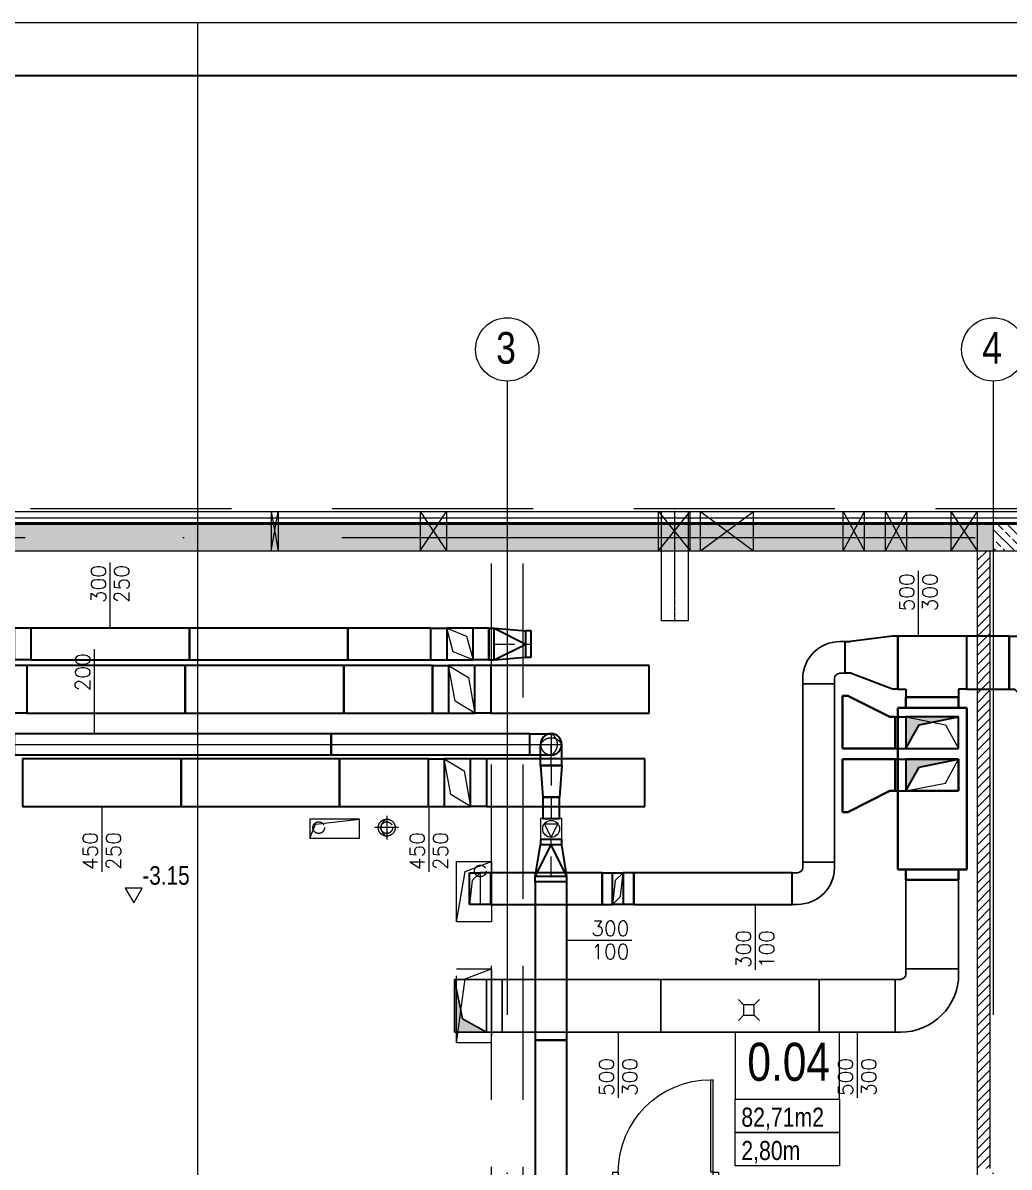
# Model space of a CAD drawing. Header units: millimetres. Extents: x -135140 to 267856, y -70704 to 149933.
# Drawn here: x -42960 to -33626, y -37105 to -26281 of the extents above; entities that cross this region are included whole.
import ezdxf
from ezdxf.enums import TextEntityAlignment as Align

# ---------------------------------------------------------------- set-up
doc = ezdxf.new("R2010")
doc.units = ezdxf.units.MM
doc.header["$LTSCALE"] = 99.9
for name, pattern in [('0707_PB_080619_gn_xref$0$ACAD_ISO10W100', [18, 12, -3, 0, -3]), ('ACAD_ISO03W100', [30, 12, -18]), ('ACAD_ISO10W100', [18, 12, -3, 0, -3]), ('CENTER', [2, 1.25, -0.25, 0.25, -0.25]), ('DASHDOT', [25.4, 12.7, -6.35, 0, -6.35]), ('HIDDEN', [9.525, 6.35, -3.175])]:
    doc.linetypes.add(name, pattern=pattern)
for name, color, linetype in [('+48_HACZE', 253, 'Continuous'), ('+48_IZOLACJE', 250, 'Continuous'), ('+48_KANALIZACJA SANIT.', 251, 'Continuous'), ('+48_KOTY', 250, 'Continuous'), ('+48_OPISY_POM', 250, 'Continuous'), ('+48_OSIE', 8, 'Continuous'), ('+48_PODCIĄG', 250, 'ACAD_ISO03W100'), ('+48_PRZEBICIA', 143, 'Continuous'), ('+48_SCIANY', 250, 'Continuous'), ('+48_SPUSTY', 150, 'Continuous'), ('+48_STOLARKA_DRZWI', 250, 'Continuous'), ('+48_WEŁNA', 252, 'Continuous'), ('+48_WIDOK', 250, 'Continuous'), ('CP_HIDDE', 203, 'HIDDEN'), ('CP_LINENORM', 253, 'Continuous'), ('SCHODY_', 250, 'Continuous'), ('WEN_NAW_OSIE', 2, 'CENTER'), ('WEN_NAW_ZLICZAC', 170, 'Continuous')]:
    doc.layers.add(name, color=color, linetype=linetype)
for name, color, linetype, lineweight in [('2DH_SYM', 64, 'Continuous', 18), ('2DL_OBJ', 64, 'Continuous', 18), ('2DL_PRE_N1', 10, 'Continuous', 35), ('2DL_PRE_ps', 80, 'Continuous', 35), ('2DL_PRE_pu', 30, 'Continuous', 35), ('2DL_PRE_W11', 160, 'Continuous', 30), ('2DL_PRO_N1', 10, 'Continuous', 30), ('2DL_PRO_pu', 30, 'Continuous', 35), ('CP_AXISAC', 7, 'DASHDOT', 0), ('CP_FRAME', 223, 'Continuous', 35)]:
    doc.layers.add(name, color=color, linetype=linetype, lineweight=lineweight)
doc.styles.add('CP_ATTR', font='ROMANS.SHX')
doc.styles.add('WRP_ARIAL', font='ARIAL.TTF', dxfattribs={"width": 0.8})
doc.linetypes.add('ZIGZAG', pattern='A,0.00254,-5.08,[131,ltypeshp.shx,S=5.08,R=0,X=-5.08,Y=0],-10.16,[131,ltypeshp.shx,S=5.08,R=180,X=5.08,Y=0],-5.08', length=20.32254)

# ---------------------------------------------------------------- blocks, each defined once
blk = doc.blocks.new('OZN_OSI')
at = {"layer": '+48_OSIE', "linetype": 'Continuous', "ltscale": 5}
blk.add_circle((0, -30), 30, dxfattribs=at)
at = {"layer": '+48_OSIE', "linetype": 'Continuous', "ltscale": 5, "style": 'WRP_ARIAL', "width": 0.8}
blk.add_attdef('NR', (-23.3, -43.5), '', height=30, dxfattribs=at)
blk = doc.blocks.new('drzwi')
at = {"layer": '+48_STOLARKA_DRZWI'}
for p, q in [((-2, 0), (-2, -70)), ((0, 0), (-2, 0)), ((0, 0), (0, -70)), ((-2, -70), (0, -70))]:
    blk.add_line(p, q, dxfattribs=at)
blk.add_arc((-2, 0), 70, 180, 270, dxfattribs=at)
blk = doc.blocks.new('DRZWI_90')
at = {"layer": '+48_STOLARKA_DRZWI'}
for points in [[(36405.5, 16749.3), (36405.5, 16744.3), (36410.5, 16744.3), (36410.5, 16749.3)], [(36405.5, 16654.3), (36405.5, 16649.3), (36410.5, 16649.3), (36410.5, 16654.3)]]:
    blk.add_lwpolyline(points, close=True, dxfattribs=at)
at = {"layer": '+48_STOLARKA_DRZWI', "xscale": 1.25, "yscale": 1.25, "zscale": 1.25, "rotation": 270}
blk.add_blockref('drzwi', (36405.5, 16654.3), dxfattribs=at)
blk = doc.blocks.new('OPISY_POM_METKA')
at = {"layer": '+48_OPISY_POM', "ltscale": 5}
for points in [[(0, -70), (109.7, -70), (109.7, 0), (0, 0)], [(109.7, -105), (0, -105), (0, -70), (109.7, -70)]]:
    blk.add_lwpolyline(points, close=True, dxfattribs=at)
at = {"layer": '+48_OPISY_POM'}
blk.add_lwpolyline([(109.7, -140), (0, -140), (0, -105), (109.7, -105)], close=True, dxfattribs=at)
at = {"layer": '+48_OPISY_POM', "ltscale": 5, "style": 'WRP_ARIAL', "width": 0.8}
for tag, p, height in [('NRPOM', (25.8, -50.8), 40), ('POW', (6.4, -99), 20)]:
    blk.add_attdef(tag, p, '', height=height, dxfattribs=at)
at = {"layer": '+48_OPISY_POM', "style": 'WRP_ARIAL', "width": 0.8}
blk.add_attdef('H', (6.4, -134), '', height=20, dxfattribs=at)
blk = doc.blocks.new('kratka 10x10')
for p, q in [((-5, 5.1), (-10, 10.1)), ((5, 5.1), (10, 10.1)), ((-5, -4.9), (-10, -9.9)), ((5, -4.9), (10, -9.9))]:
    blk.add_line(p, q)
blk.add_lwpolyline([(5, 5.1), (-5, 5.1), (-5, -4.9), (5, -4.9)], close=True)
blk = doc.blocks.new('ReZplus')
blk.add_hatch(color=256).paths.add_polyline_path([(0.5, 0.5), (-0.5, 0.5), (0.25, 0.25), (0.5, -0.5)])
for p, q in [((0.5, 0.5), (-0.5, 0.5)), ((-0.5, 0.5), (-0.5, -0.5)), ((-0.5, 0.5), (0.25, 0.25)), ((0.5, -0.5), (0.5, 0.5)), ((0.25, 0.25), (0.5, -0.5)), ((-0.5, -0.5), (0.5, -0.5))]:
    blk.add_line(p, q)
blk = doc.blocks.new('2CP_AC_PIPZ_RE_yu')
at = {"ltscale": 0.15}
blk.add_blockref('ReZplus', (0, 0), dxfattribs=at)
at = {"linetype": 'ByBlock', "ltscale": 0.15, "style": 'CP_ATTR', "flags": 9}
for tag in ['NAME', 'PRODUCER', 'PRODUCT-TYPE', 'ARTICLE', 'FLOW', 'OTHER']:
    blk.add_attdef(tag, (0, 0), '', height=0.0001, dxfattribs=at)
blk = doc.blocks.new('2CP_AC_ELBW_RE_W30_W30_R5_A90_E5_F5_S0_T0')
at = {"ltscale": 0.15}
for p, q in [((40, 25), (10, 25)), ((10, 25), (10, 20)), ((40, 20), (40, 25)), ((0, -15), (0, 15)), ((0, 15), (5, 15)), ((0, -15), (5, -15))]:
    blk.add_line(p, q, dxfattribs=at)
for radius in [35, 5]:
    blk.add_arc((5, 20), radius, 270, 0, dxfattribs=at)
at = {"linetype": 'ByBlock', "ltscale": 0.15, "style": 'CP_ATTR', "flags": 9}
for tag in ['NAME', 'PRODUCER', 'PRODUCT-TYPE', 'ARTICLE', 'FLOW', 'OTHER']:
    blk.add_attdef(tag, (0, 0), '', height=0.0001, dxfattribs=at)
blk = doc.blocks.new('ReZminus')
for p, q in [((0.5, 0.5), (-0.5, 0.5)), ((0.5, -0.5), (0.5, 0.5)), ((-0.5, -0.5), (0.5, -0.5))]:
    blk.add_line(p, q)
at = {"layer": 'CP_HIDDE'}
for p, q in [((-0.5, 0.5), (-0.5, -0.5)), ((-0.5, 0.5), (0.25, 0.25)), ((0.25, 0.25), (0.5, -0.5))]:
    blk.add_line(p, q, dxfattribs=at)
blk = doc.blocks.new('2CP_AC_ELBZ_RE_W30_H10_R5_A-90_E5_F5_S0_T0_ys')
at = {"ltscale": 0.15}
for p, q in [((0, -15), (0, 15)), ((0, 15), (10, 15)), ((0, -15), (10, -15))]:
    blk.add_line(p, q, dxfattribs=at)
at = {"ltscale": 0.15, "xscale": 10, "yscale": 30}
blk.add_blockref('ReZminus', (15, 0), dxfattribs=at)
at = {"linetype": 'ByBlock', "ltscale": 0.15, "style": 'CP_ATTR', "flags": 9}
for tag in ['NAME', 'PRODUCER', 'PRODUCT-TYPE', 'ARTICLE', 'FLOW', 'OTHER']:
    blk.add_attdef(tag, (0, 0), '', height=0.0001, dxfattribs=at)
blk = doc.blocks.new('A$C3F304F4D')
at = {"ltscale": 0.15}
for p, q in [((-20.3, -13.6), (-20.3, 16.4)), ((-20.3, 16.4), (-10.3, 16.4)), ((-20.3, -13.6), (-10.3, -13.6))]:
    blk.add_line(p, q, dxfattribs=at)
at = {"color": 6, "lineweight": 40, "ltscale": 0.15, "xscale": 50, "yscale": 30, "zscale": 50}
blk.add_blockref('ReZminus', (14.7, 1.4), dxfattribs=at)
at = {"color": 6, "linetype": 'ByBlock', "lineweight": 40, "ltscale": 0.15, "style": 'CP_ATTR', "width": 1, "flags": 9}
for tag in ['OTHER', 'FLOW', 'ARTICLE', 'PRODUCT-TYPE', 'PRODUCER', 'NAME']:
    blk.add_attdef(tag, (-20.3, 1.4), '', height=0.0001, dxfattribs=at)
blk = doc.blocks.new('2CP_AC_TRNS_RE_W30_W50_L50_H30_O10_Z0_E5_F5')
at = {"lineweight": 40, "ltscale": 0.15}
for p, q in [((5, 15), (45, 35)), ((50, 35), (45, 35)), ((50, -15), (50, 35)), ((0, -15), (0, 15)), ((0, 15), (5, 15)), ((0, -15), (5, -15)), ((5, -15), (45, -15)), ((45, -15), (50, -15))]:
    blk.add_line(p, q, dxfattribs=at)
at = {"linetype": 'ByBlock', "lineweight": 40, "ltscale": 0.15, "style": 'CP_ATTR', "flags": 9}
for tag in ['NAME', 'PRODUCER', 'PRODUCT-TYPE', 'ARTICLE', 'FLOW', 'OTHER']:
    blk.add_attdef(tag, (0, 0), '', height=0.0001, dxfattribs=at)
blk = doc.blocks.new('2CP_AC_ELBZ_RE_W50_H30_R10_A90_E5_F5_S0_T0_ys')
at = {"ltscale": 0.15}
for p, q in [((0, -25), (0, 25)), ((0, 25), (15, 25)), ((0, -25), (15, -25))]:
    blk.add_line(p, q, dxfattribs=at)
at = {"ltscale": 0.15, "xscale": 30, "yscale": 50}
blk.add_blockref('ReZplus', (30, 0), dxfattribs=at)
at = {"linetype": 'ByBlock', "ltscale": 0.15, "style": 'CP_ATTR', "flags": 9}
for tag in ['NAME', 'PRODUCER', 'PRODUCT-TYPE', 'ARTICLE', 'FLOW', 'OTHER']:
    blk.add_attdef(tag, (0, 0), '', height=0.0001, dxfattribs=at)
blk = doc.blocks.new('2DLU_024')
for p, q in [((0, 0.5), (0, -0.5)), ((1, 0.5), (0, 0.5)), ((0.9, 0), (0.26, 0.32)), ((0.26, -0.32), (0.26, 0.32)), ((1, -0.5), (1, 0.5)), ((0, -0.5), (1, -0.5)), ((0.9, 0), (0.26, -0.32))]:
    blk.add_line(p, q)
blk.add_circle((0.5, 0), 0.4)
at = {"linetype": 'ByBlock', "style": 'CP_ATTR', "flags": 9}
for tag, p in [('NAME', (-0.092, -0.018)), ('NUMBER', (-0.092, -0.018)), ('GROUP', (-0.092, -0.018)), ('ARTICLE', (-0.092, -0.019)), ('CHARACTER', (-0.092, -0.019)), ('TEMPERATURE', (-0.092, -0.018)), ('FLOW', (-0.092, -0.018)), ('PRODUCT-TYPE', (-0.092, -0.019)), ('ORDER-NO', (-0.092, -0.019)), ('PRODUCER', (-0.092, -0.019)), ('PN', (-0.091, -0.018)), ('OTHER', (-0.091, -0.018)), ('DN', (-0.091, -0.019)), ('POWER', (-0.091, -0.019)), ('VOLTAGE', (-0.091, -0.019))]:
    blk.add_attdef(tag, text='', height=0.00005, dxfattribs=at).set_placement(p, align=Align.MIDDLE_LEFT)
blk = doc.blocks.new('A3_POZIOM')
at = {"linetype": 'Continuous'}
blk.add_lwpolyline([(-395, 0), (0, 0), (0, 287), (-395, 287)], close=True, dxfattribs=at)
at = {"layer": 'CP_LINENORM', "linetype": 'Continuous'}
blk.add_lwpolyline([(-415, -5), (5, -5), (5, 292), (-415, 292)], close=True, dxfattribs=at)
blk = doc.blocks.new('SR-250ONAW_1033-0238494618_14')
at = {"ltscale": 0.15}
blk.add_lwpolyline([(0, -125), (0, 125), (1033, 125), (1033, -125)], close=True, dxfattribs=at)
for p in [(0, 0), (1033, 0)]:
    blk.add_point(p, dxfattribs=at)
at = {"layer": 'WEN_NAW_OSIE', "ltscale": 0.15}
blk.add_line((0, 0), (1033, 0), dxfattribs=at)
blk = doc.blocks.new('2CP_AC_TEE3_RE_W500_W500_L650_L75_Z0_H300_A90')
at = {"ltscale": 0.15}
for p, q in [((75, 250), (75, 325)), ((75, 325), (575, 325)), ((575, 250), (575, 325)), ((0, -250), (0, 250)), ((0, 250), (75, 250)), ((650, 250), (575, 250)), ((650, -250), (650, 250)), ((0, -250), (650, -250))]:
    blk.add_line(p, q, dxfattribs=at)
at = {"linetype": 'ByBlock', "ltscale": 0.15, "style": 'CP_ATTR', "flags": 9}
for tag in ['NAME', 'PRODUCER', 'PRODUCT-TYPE', 'ARTICLE', 'FLOW', 'OTHER']:
    blk.add_attdef(tag, (0, 0), '', height=0.0001, dxfattribs=at)
blk = doc.blocks.new('2CP_AC_TRNS_RE_W500_W300_L500_H100_O50_Z0_E50_F50')
at = {"ltscale": 0.15}
for p, q in [((0, -250), (0, 250)), ((0, 250), (50, 250)), ((50, 250), (450, 200)), ((500, 200), (450, 200)), ((500, -100), (500, 200)), ((50, -250), (450, -100)), ((450, -100), (500, -100)), ((0, -250), (50, -250))]:
    blk.add_line(p, q, dxfattribs=at)
at = {"linetype": 'ByBlock', "ltscale": 0.15, "style": 'CP_ATTR', "flags": 9}
for tag in ['NAME', 'PRODUCER', 'PRODUCT-TYPE', 'ARTICLE', 'FLOW', 'OTHER']:
    blk.add_attdef(tag, (0, 0), '', height=0.0001, dxfattribs=at)
blk = doc.blocks.new('2CP_AC_LEVL_RE_W500_W450_L700_O415x58_E50_F50_A47')
at = {"ltscale": 0.15}
for p, q in [((429, 641), (50, 250)), ((650, 641), (429, 641)), ((650, 641), (700, 641)), ((700, 641), (700, 191)), ((0, -250), (0, 250)), ((0, 250), (50, 250)), ((271, -250), (650, 191)), ((700, 191), (650, 191)), ((0, -250), (50, -250)), ((50, -250), (271, -250))]:
    blk.add_line(p, q, dxfattribs=at)
at = {"linetype": 'ByBlock', "ltscale": 0.15, "style": 'CP_ATTR', "flags": 9}
for tag in ['NAME', 'PRODUCER', 'PRODUCT-TYPE', 'ARTICLE', 'FLOW', 'OTHER']:
    blk.add_attdef(tag, (0, 0), '', height=0.0001, dxfattribs=at)
blk = doc.blocks.new('2CP_AC_PIPE_RE')
at = {"ltscale": 0.15}
for p, q in [((1, 0.5), (0, 0.5)), ((0, 0.5), (0, -0.5)), ((1, -0.5), (1, 0.5)), ((0, -0.5), (1, -0.5))]:
    blk.add_line(p, q, dxfattribs=at)
at = {"linetype": 'ByBlock', "ltscale": 0.15, "style": 'CP_ATTR', "flags": 9}
for tag in ['NAME', 'PRODUCER', 'PRODUCT-TYPE', 'ARTICLE', 'FLOW', 'OTHER']:
    blk.add_attdef(tag, (0, 0), '', height=0.0001, dxfattribs=at)
blk = doc.blocks.new('CPHS_DS06')
blk.add_line((0, 0), (1.55, 0))
at = {"style": 'CP_ATTR', "flags": 12}
for tag, p in [('EVAL_W_MM', (1.042, 0.275)), ('EVAL_H_MM', (1.042, -0.275))]:
    blk.add_attdef(tag, text='', height=0.35, dxfattribs=at).set_placement(p, align=Align.MIDDLE)
at = {"linetype": 'ByBlock', "style": 'CP_ATTR', "flags": 9}
blk.add_attdef('VAL', text='', height=0.00005, dxfattribs=at).set_placement((0.408, 0.182), align=Align.MIDDLE_LEFT)
blk = doc.blocks.new('CPHS_DS07')
blk.add_line((0, 0), (-1.55, 0))
at = {"style": 'CP_ATTR', "flags": 12}
for tag, p in [('EVAL_W_MM', (-1.058, 0.275)), ('EVAL_H_MM', (-1.058, -0.275))]:
    blk.add_attdef(tag, text='', height=0.35, dxfattribs=at).set_placement(p, align=Align.MIDDLE)
at = {"linetype": 'ByBlock', "style": 'CP_ATTR', "flags": 9}
blk.add_attdef('VAL', text='', height=0.00005, dxfattribs=at).set_placement((-1.142, 0.182), align=Align.MIDDLE_LEFT)
blk = doc.blocks.new('2CP_AC_ELBZ_RE_W450_H250_R100_A-90_E50_F50_S0_T0_ys')
at = {"ltscale": 0.15}
for p, q in [((0, -225), (0, 225)), ((0, 225), (150, 225)), ((0, -225), (150, -225))]:
    blk.add_line(p, q, dxfattribs=at)
at = {"ltscale": 0.15, "xscale": 250, "yscale": 450}
blk.add_blockref('ReZminus', (275, 0), dxfattribs=at)
at = {"linetype": 'ByBlock', "ltscale": 0.15, "style": 'CP_ATTR', "flags": 9}
for tag in ['NAME', 'PRODUCER', 'PRODUCT-TYPE', 'ARTICLE', 'FLOW', 'OTHER']:
    blk.add_attdef(tag, (0, 0), '', height=0.0001, dxfattribs=at)
blk = doc.blocks.new('2CP_AC_PIPE_RO')
at = {"ltscale": 0.15}
for p, q in [((1, 0.5), (0, 0.5)), ((0, 0.5), (0, -0.5)), ((1, -0.5), (1, 0.5)), ((0, -0.5), (1, -0.5))]:
    blk.add_line(p, q, dxfattribs=at)
at = {"layer": 'CP_AXISAC', "ltscale": 0.15}
blk.add_line((0, 0), (1, 0), dxfattribs=at)
at = {"linetype": 'ByBlock', "ltscale": 0.15, "style": 'CP_ATTR', "flags": 9}
for tag in ['NAME', 'PRODUCER', 'PRODUCT-TYPE', 'ARTICLE', 'FLOW', 'OTHER']:
    blk.add_attdef(tag, (0, 0), '', height=0.0001, dxfattribs=at)
blk = doc.blocks.new('RoZminus')
blk.add_arc((0, 0), 0.5, 270, 90)
at = {"layer": 'CP_HIDDE'}
for centre, radius, start, end in [((0, 0), 0.5, 90, 270), ((-0.267, 0), 0.567, 298.0725, 61.9275)]:
    blk.add_arc(centre, radius, start, end, dxfattribs=at)
blk = doc.blocks.new('2CP_AC_ELBZ_RO_D200_D200_R200_A-90_E0_F0_ys')
at = {"ltscale": 0.15}
for p, q in [((0, -100), (0, 100)), ((0, 100), (0, 100)), ((0, 100), (200, 100)), ((0, -100), (0, -100)), ((0, -100), (200, -100))]:
    blk.add_line(p, q, dxfattribs=at)
at = {"layer": 'CP_AXISAC', "ltscale": 0.15}
for p, q in [((0, 0), (300, 0)), ((200, 100), (200, -100))]:
    blk.add_line(p, q, dxfattribs=at)
at = {"ltscale": 0.15, "xscale": 200, "yscale": 200}
blk.add_blockref('RoZminus', (200, 0), dxfattribs=at)
at = {"linetype": 'ByBlock', "ltscale": 0.15, "style": 'CP_ATTR', "flags": 9}
for tag in ['NAME', 'PRODUCER', 'PRODUCT-TYPE', 'ARTICLE', 'FLOW', 'OTHER']:
    blk.add_attdef(tag, (0, 0), '', height=0.0001, dxfattribs=at)
blk = doc.blocks.new('2CP_AC_TRNS_RO_D200_D160_L300_O0_Z0_E0_F0')
at = {"ltscale": 0.15}
for p, q in [((0, -100), (0, 100)), ((0, 100), (0, 100)), ((0, 100), (300, 80)), ((300, -80), (300, 80)), ((300, 80), (300, 80)), ((0, -100), (300, -80)), ((0, -100), (0, -100)), ((300, -80), (300, -80))]:
    blk.add_line(p, q, dxfattribs=at)
at = {"layer": 'CP_AXISAC', "ltscale": 0.15}
for p, q in [((0, 0), (0, 0)), ((0, 0), (300, 0)), ((300, 0), (300, 0))]:
    blk.add_line(p, q, dxfattribs=at)
at = {"linetype": 'ByBlock', "ltscale": 0.15, "style": 'CP_ATTR', "flags": 9}
for tag in ['NAME', 'PRODUCER', 'PRODUCT-TYPE', 'ARTICLE', 'FLOW', 'OTHER']:
    blk.add_attdef(tag, (0, 0), '', height=0.0001, dxfattribs=at)
blk = doc.blocks.new('2CP_AC_TRNA_RE_W300_D200_L400_O0_Z0_E50_F50')
at = {"ltscale": 0.15}
for p, q in [((0, -150), (0, 150)), ((0, 150), (50, 150)), ((50, 150), (350, 100)), ((50, 150), (350, 0)), ((50, -150), (50, 150)), ((50, -150), (350, 0)), ((400, 100), (350, 100)), ((350, -100), (350, 100)), ((400, -100), (400, 100)), ((50, -150), (350, -100)), ((350, -100), (400, -100)), ((0, -150), (50, -150))]:
    blk.add_line(p, q, dxfattribs=at)
at = {"layer": 'CP_AXISAC', "ltscale": 0.15}
for p, q in [((50, 0), (350, 0)), ((350, 0), (400, 0))]:
    blk.add_line(p, q, dxfattribs=at)
at = {"linetype": 'ByBlock', "ltscale": 0.15, "style": 'CP_ATTR', "flags": 9}
for tag in ['NAME', 'PRODUCER', 'PRODUCT-TYPE', 'ARTICLE', 'FLOW', 'OTHER']:
    blk.add_attdef(tag, (0, 0), '', height=0.0001, dxfattribs=at)
blk = doc.blocks.new('2CP_AC_ELBZ_RE_W300_H250_R100_A-90_E50_F50_S0_T0_ys')
at = {"ltscale": 0.15}
for p, q in [((0, -150), (0, 150)), ((0, 150), (150, 150)), ((0, -150), (150, -150))]:
    blk.add_line(p, q, dxfattribs=at)
at = {"ltscale": 0.15, "xscale": 250, "yscale": 300}
blk.add_blockref('ReZminus', (275, 0), dxfattribs=at)
at = {"linetype": 'ByBlock', "ltscale": 0.15, "style": 'CP_ATTR', "flags": 9}
for tag in ['NAME', 'PRODUCER', 'PRODUCT-TYPE', 'ARTICLE', 'FLOW', 'OTHER']:
    blk.add_attdef(tag, (0, 0), '', height=0.0001, dxfattribs=at)
blk = doc.blocks.new('2CP_AC_TRNA_RE_W300_D250_L400_O0_Z0_E50_F50')
at = {"ltscale": 0.15}
for p, q in [((0, -150), (0, 150)), ((0, 150), (50, 150)), ((50, 150), (350, 125)), ((50, 150), (350, 0)), ((50, -150), (50, 150)), ((400, 125), (350, 125)), ((350, -125), (350, 125)), ((400, -125), (400, 125)), ((50, -150), (350, 0)), ((0, -150), (50, -150)), ((50, -150), (350, -125)), ((350, -125), (400, -125))]:
    blk.add_line(p, q, dxfattribs=at)
at = {"layer": 'CP_AXISAC', "ltscale": 0.15}
for p, q in [((50, 0), (350, 0)), ((350, 0), (400, 0))]:
    blk.add_line(p, q, dxfattribs=at)
at = {"linetype": 'ByBlock', "ltscale": 0.15, "style": 'CP_ATTR', "flags": 9}
for tag in ['NAME', 'PRODUCER', 'PRODUCT-TYPE', 'ARTICLE', 'FLOW', 'OTHER']:
    blk.add_attdef(tag, (0, 0), '', height=0.0001, dxfattribs=at)
blk = doc.blocks.new('CPHS_DS08')
blk.add_line((0, 0), (2, 0))
at = {"style": 'CP_ATTR', "flags": 14}
blk.add_attdef('FI', text='', height=0.35, dxfattribs=at).set_placement((0.784, 0.275), align=Align.MIDDLE)
at = {"style": 'CP_ATTR', "flags": 12}
blk.add_attdef('EVAL_W_MM', text='', height=0.35, dxfattribs=at).set_placement((1.006, 0.275), align=Align.MIDDLE_LEFT)
at = {"linetype": 'ByBlock', "style": 'CP_ATTR', "flags": 9}
blk.add_attdef('VAL', text='', height=0.00005, dxfattribs=at).set_placement((0.408, 0.182), align=Align.MIDDLE_LEFT)

msp = doc.modelspace()

# ---------------------------------------------------------------- hatches: boundary and pattern name
at = {"layer": '+48_HACZE'}
h = msp.add_hatch(dxfattribs=at)
h.set_pattern_fill('ANSI33', color=256, scale=20, angle=90, style=0)
h.set_pattern_definition([(135, (-740631.18, -76045.33), (-89.802561, -89.802561), []), (135, (-740631.18, -75955.52), (-89.802561, -89.802561), [63.5, -31.75])])
h.paths.add_polyline_path([(-33776, -31024), (-36344, -31024), (-36344, -31082), (-36344, -31149), (-33776, -31149)])
h.paths.add_polyline_path([(-33776, -31149), (-36344, -31149), (-36344, -31274), (-33776, -31274)])
h.paths.add_polyline_path([(-36344, -31149), (-38376, -31149), (-38376, -31274), (-36344, -31274)])
h.paths.add_polyline_path([(-36344, -31024), (-38376, -31024), (-38376, -31149), (-36344, -31149), (-36344, -31082)])
h.paths.add_polyline_path([(-38376, -31024), (-43576, -31024), (-43576, -31149), (-38376, -31149)])
h.paths.add_polyline_path([(-38376, -31149), (-43576, -31149), (-43576, -31274), (-38376, -31274)])
h.paths.add_polyline_path([(-43576, -31149), (-47776, -31149), (-47776, -31274), (-46236, -31274), (-46236, -31274), (-45318, -31274), (-45318, -31274), (-45318, -31274), (-43576, -31274)])
h.paths.add_polyline_path([(-43576, -31024), (-47776, -31024), (-47776, -31149), (-43576, -31149)])
h.paths.add_polyline_path([(-47776, -31149), (-51586, -31149), (-51586, -31274), (-47776, -31274)])
h.paths.add_polyline_path([(-47776, -31024), (-51586, -31024), (-51586, -31149), (-47776, -31149)])
h.paths.add_polyline_path([(-51586, -31149), (-52176, -31149), (-52176, -31779), (-52051, -31779), (-52051, -31274), (-51586, -31274)])
h.paths.add_polyline_path([(-51586, -31024), (-52176, -31024), (-52176, -31149), (-51586, -31149)])
h.paths.add_polyline_path([(-52176, -31024), (-52301, -31024), (-52301, -31149), (-52176, -31149)])
h.paths.add_polyline_path([(-52176, -31149), (-52301, -31149), (-52301, -31779), (-52176, -31779)])
h = msp.add_hatch(dxfattribs=at)
h.set_pattern_fill('ANSI33', color=256, scale=20, angle=90, style=0)
h.set_pattern_definition([(135, (-740631.18, -76045.33), (-89.802561, -89.802561), []), (135, (-740631.18, -75955.52), (-89.802561, -89.802561), [63.5, -31.75])])
h.paths.add_polyline_path([(-27851, -31149), (-27976, -31149), (-27976, -36030), (-27899, -36030), (-27851, -36030)])
h.paths.add_polyline_path([(-27976, -31149), (-33776, -31149), (-33776, -31273), (-28101, -31273), (-28101, -36030), (-27976, -36030)])
h.paths.add_polyline_path([(-27976, -31024), (-33776, -31024), (-33776, -31149), (-27976, -31149)])
h.paths.add_polyline_path([(-27851, -31024), (-27976, -31024), (-27976, -31149), (-27851, -31149)])
h = msp.add_hatch(dxfattribs=at)
h.set_pattern_fill('ANSI31', color=256, scale=20, angle=180, style=0)
h.set_pattern_definition([(225, (-740631.18, -76045.325), (44.9012806, -44.9012806), [])])
h.paths.add_polyline_path([(-33926, -31274), (-33806, -31274), (-33806, -37119), (-33926, -37119)])

# ---------------------------------------------------------------- linework, layer by layer
at = {"layer": '+48_IZOLACJE', "linetype": 'ACAD_ISO03W100', "ltscale": 0.9}
msp.add_lwpolyline([(-57171, -41657, 20, 20, 0), (-57171, -31014, 20, 20, 0), (-52311, -31014, 20, 20, 0), (-27841, -31014, 20, 20, 0), (-27841, -53124, 20, 20, 0), (-38486, -53124, 20, 20, 0), (-38486, -51954, 20, 20, 0), (-52311, -51954, 20, 20, 0), (-52311, -37779, 0, 0, 0)], format="xyseb", dxfattribs=at)
at = {"layer": '+48_KANALIZACJA SANIT.', "linetype": 'HIDDEN', "ltscale": 0.5}
for centre in [(-40161, -33894), (-39517, -33894)]:
    msp.add_circle(centre, 55, dxfattribs=at)
at = {"layer": '+48_KOTY', "ltscale": 5}
msp.add_lwpolyline([(-41911, -34604), (-41830, -34466), (-41991, -34466)], close=True, dxfattribs=at)
at = {"layer": '+48_OSIE', "linetype": 'ACAD_ISO10W100', "ltscale": 5}
for p, q in [((-38376, -29670), (-38376, -54006)), ((-33776, -29670), (-33776, -54006)), ((-57924, -31149), (-26781, -31149))]:
    msp.add_line(p, q, dxfattribs=at)
at = {"layer": '+48_PODCIĄG', "linetype": 'HIDDEN', "ltscale": 2}
for p, q in [((-38526, -51694), (-38526, -31274)), ((-38226, -51694), (-38226, -31274)), ((-33926, -52864), (-33926, -31274))]:
    msp.add_line(p, q, dxfattribs=at)
at = {"layer": '+48_PRZEBICIA', "linetype": '0707_PB_080619_gn_xref$0$ACAD_ISO10W100', "ltscale": 0.5}
for p, q in [((-39517, -33782), (-39517, -34006)), ((-39405, -33894), (-39629, -33894))]:
    msp.add_line(p, q, dxfattribs=at)
at = {"layer": '+48_PRZEBICIA', "linetype": 'HIDDEN'}
msp.add_line((-38526, -34784), (-38856, -34784), dxfattribs=at)
for points in [[(-40246, -33994), (-40192, -33861), (-39776, -33814)], [(-38856, -34784), (-38774, -34310), (-38526, -34214)], [(-38856, -35929), (-38774, -35325), (-38526, -35229)]]:
    msp.add_lwpolyline(points, dxfattribs=at)
for points in [[(-40246, -33814), (-40246, -33994), (-39776, -33994), (-39776, -33814)], [(-38856, -34214), (-38526, -34214), (-38526, -34784), (-38856, -34784)], [(-38856, -35229), (-38526, -35229), (-38526, -35929), (-38856, -35929)]]:
    msp.add_lwpolyline(points, close=True, dxfattribs=at)
msp.add_circle((-39517, -33894), 80, dxfattribs=at)
msp.add_arc((-39486, -33894), 85.7, 110.983, 249.017, dxfattribs=at)
at = {"layer": '+48_SCIANY', "ltscale": 0.3}
for p, q in [((-40609, -30904), (-40609, -31274)), ((-40609, -30904), (-40544, -31274)), ((-40609, -31274), (-40544, -30904)), ((-40544, -30904), (-40544, -31274)), ((-39201, -30904), (-39201, -31274)), ((-39201, -30904), (-38951, -31274)), ((-39201, -31274), (-38951, -30904)), ((-38951, -30904), (-38951, -31274)), ((-36946, -31274), (-36946, -30904)), ((-36946, -30904), (-36646, -31274)), ((-36946, -31274), (-36646, -30904)), ((-36646, -31274), (-36646, -30904)), ((-36546, -31274), (-36546, -30904)), ((-36546, -30904), (-36046, -31274)), ((-36546, -31274), (-36046, -30904)), ((-36046, -31274), (-36046, -30904)), ((-35196, -31274), (-35196, -30904)), ((-35196, -30904), (-34996, -31274)), ((-35196, -31274), (-34996, -30904)), ((-34996, -31274), (-34996, -30904)), ((-34796, -31274), (-34796, -30904)), ((-34796, -30904), (-34596, -31274)), ((-34796, -31274), (-34596, -30904)), ((-34596, -31274), (-34596, -30904)), ((-33926, -37119), (-33926, -31274)), ((-33806, -37119), (-33806, -31274))]:
    msp.add_line(p, q, dxfattribs=at)
at = {"layer": '+48_SCIANY'}
for p, q in [((-34176, -31274), (-34176, -30904)), ((-34176, -31274), (-33926, -30904)), ((-33926, -31274), (-34176, -30904)), ((-33926, -31274), (-33926, -30904)), ((-52301, -31024), (-27851, -31024)), ((-52051, -31274), (-27851, -31274))]:
    msp.add_line(p, q, dxfattribs=at)
at = {"layer": '+48_SPUSTY', "linetype": 'HIDDEN', "ltscale": 0.5}
msp.add_circle((-38631, -34304), 55, dxfattribs=at)
at = {"layer": '+48_WEŁNA', "linetype": 'ZIGZAG', "ltscale": 0.09}
msp.add_line((-57221, -30964), (-27791, -30964), dxfattribs=at)
at = {"layer": '+48_WIDOK'}
msp.add_line((-57281, -30904), (-27731, -30904), dxfattribs=at)
at = {"layer": '+48_WIDOK', "linetype": 'HIDDEN', "ltscale": 3}
msp.add_line((-57161, -30874), (-27701, -30874), dxfattribs=at)
at = {"color": 4, "lineweight": 40, "ltscale": 0.15}
for p, q in [((-34604, -32659), (-34104, -32659)), ((-34604, -32659), (-34604, -32759)), ((-34104, -32659), (-34104, -32759)), ((-34026, -32759), (-34681, -32759)), ((-34681, -32759), (-34681, -34289)), ((-34026, -34289), (-34026, -32759)), ((-34681, -34289), (-34026, -34289)), ((-34604, -34289), (-34104, -34289)), ((-34604, -34389), (-34604, -34289)), ((-34104, -34389), (-34104, -34289)), ((-34604, -34389), (-34104, -34389))]:
    msp.add_line(p, q, dxfattribs=at)
at = {"color": 4, "ltscale": 0.15}
msp.add_line((-34104, -34289), (-34604, -34289), dxfattribs=at)
at = {"layer": '2DL_PRE_W11', "ltscale": 0.15}
for p, q in [((-34604, -34289), (-34604, -35229)), ((-34104, -35229), (-34104, -34289)), ((-34104, -35229), (-34604, -35229)), ((-34604, -35229), (-34604, -35279)), ((-34104, -35229), (-34104, -35279)), ((-34704, -35829), (-34704, -35329)), ((-34704, -35329), (-34654, -35329)), ((-34654, -35829), (-34704, -35829))]:
    msp.add_line(p, q, dxfattribs=at)
for radius in [550, 50]:
    msp.add_arc((-34654, -35279), radius, 270, 0, dxfattribs=at)
at = {"layer": '2DL_PRO_N1', "ltscale": 0.15}
for p, q in [((-35179, -32134), (-35229, -32134)), ((-35179, -32134), (-35179, -32434)), ((-35179, -32434), (-35229, -32434)), ((-35579, -32484), (-35579, -32534)), ((-35579, -32534), (-35279, -32534)), ((-35579, -32534), (-35579, -34220)), ((-35279, -32534), (-35279, -32484)), ((-35279, -34220), (-35279, -32534)), ((-35579, -34220), (-35279, -34220))]:
    msp.add_line(p, q, dxfattribs=at)
for radius in [350, 50]:
    msp.add_arc((-35229, -32484), radius, 90, 180, dxfattribs=at)
at = {"layer": 'Defpoints', "ltscale": 0.15}
msp.add_line((-41307, -26281), (-41307, -55981), dxfattribs=at)

# ---------------------------------------------------------------- block references
at = {"layer": '+48_OPISY_POM'}
ref = msp.add_blockref('OPISY_POM_METKA', (-36218, -35832), dxfattribs=dict(at, xscale=9, yscale=9, zscale=8.999999999996874))
ref.add_attrib('H', '2,80m', (-36161, -37038), dxfattribs={"height": 180, "style": 'WRP_ARIAL', "width": 0.8})
ref.add_attrib('NRPOM', '0.04', (-36104, -36289), dxfattribs={"ltscale": 5, "height": 360, "style": 'WRP_ARIAL', "width": 0.8})
ref.add_attrib('POW', '82,71m2', (-36161, -36723), dxfattribs={"ltscale": 5, "height": 180, "style": 'WRP_ARIAL', "width": 0.8})
at = {"layer": '+48_STOLARKA_DRZWI', "xscale": -10, "yscale": 10, "zscale": 10, "rotation": 90}
msp.add_blockref('DRZWI_90', (130117, 326901), dxfattribs=at)
at = {"layer": '+48_WIDOK', "ltscale": 0.3, "xscale": 10, "yscale": 10, "zscale": 10}
msp.add_blockref('kratka 10x10', (-36089, -35620), dxfattribs=at)
at = {"layer": '2DH_SYM', "ltscale": 0.15, "xscale": 400, "yscale": 400, "zscale": 400, "rotation": 90}
for name, p, values in [('CPHS_DS06', (-42135, -32007), {'EVAL_W_MM': '300', 'EVAL_H_MM': '250'}), ('CPHS_DS06', (-34485, -32084), {'EVAL_W_MM': '500', 'EVAL_H_MM': '300'}), ('CPHS_DS07', (-42213, -33693), {'EVAL_W_MM': '450', 'EVAL_H_MM': '250'}), ('CPHS_DS07', (-39118, -33693), {'EVAL_W_MM': '450', 'EVAL_H_MM': '250'}), ('CPHS_DS07', (-36031, -34620), {'EVAL_W_MM': '300', 'EVAL_H_MM': '100'}), ('CPHS_DS07', (-37326, -35829), {'EVAL_W_MM': '500', 'EVAL_H_MM': '300'}), ('CPHS_DS07', (-35064, -35829), {'EVAL_W_MM': '500', 'EVAL_H_MM': '300'})]:
    msp.add_blockref(name, p, dxfattribs=at).add_auto_attribs(values)
at = {"layer": '2DH_SYM', "ltscale": 0.15}
ref = msp.add_blockref('CPHS_DS08', (-42284, -33006), dxfattribs=dict(at, xscale=400, yscale=400, zscale=400, rotation=90))
ref.add_attrib('EVAL_W_MM', '200', dxfattribs={"layer": '0', "height": 140, "rotation": 90, "style": 'CP_ATTR', "flags": 12}).set_placement((-42394, -32604), align=Align.MIDDLE_LEFT)
at = {"layer": '2DH_SYM', "ltscale": 0.15, "xscale": 400, "yscale": 400, "zscale": 400}
msp.add_blockref('CPHS_DS06', (-37817, -34957), dxfattribs=at).add_auto_attribs({'EVAL_W_MM': '300', 'EVAL_H_MM': '100'})
at = {"layer": '2DL_OBJ', "ltscale": 0.15, "xscale": 200, "yscale": 200, "zscale": 200, "rotation": 269.9999999999916}
msp.add_blockref('2DLU_024', (-37961, -33806), dxfattribs=at)
at = {"layer": '2DL_PRE_N1', "ltscale": 0.15, "yscale": -1, "zscale": 300, "rotation": 180}
msp.add_blockref('2CP_AC_TRNS_RE_W500_W300_L500_H100_O50_Z0_E50_F50', (-34679, -32334), dxfattribs=at)
at = {"layer": '2DL_PRE_N1', "ltscale": 0.15, "zscale": 300, "rotation": 180}
msp.add_blockref('2CP_AC_TEE3_RE_W500_W500_L650_L75_Z0_H300_A90', (-34029, -32334), dxfattribs=at)
at = {"layer": '2DL_PRE_N1', "ltscale": 0.15}
for name, p, xscale, yscale, zscale in [('2CP_AC_PIPE_RE', (-34029, -32334), 401.7086897091795, 500, 300), ('2CP_AC_ELBZ_RE_W30_H10_R5_A-90_E5_F5_S0_T0_ys', (-38533, -34470), -10, 10, 100), ('2CP_AC_PIPE_RE', (-38533, -34470), 1054.378937865957, 300, 100), ('2CP_AC_ELBZ_RE_W30_H10_R5_A-90_E5_F5_S0_T0_ys', (-37179, -34470), -10, 10, 100)]:
    msp.add_blockref(name, p, dxfattribs=dict(at, xscale=xscale, yscale=yscale, zscale=zscale))
at = {"layer": '2DL_PRE_N1', "ltscale": 0.15, "yscale": -1, "zscale": 300}
msp.add_blockref('2CP_AC_LEVL_RE_W500_W450_L700_O415x58_E50_F50_A47', (-33627, -32334), dxfattribs=at)
at = {"layer": '2DL_PRE_N1', "ltscale": 0.15, "zscale": 100, "rotation": 180}
for name, p, xscale, yscale in [('2CP_AC_ELBZ_RE_W30_H10_R5_A-90_E5_F5_S0_T0_ys', (-37479, -34470), -10, 10), ('2CP_AC_PIPE_RE', (-35679, -34470), 1500, 300)]:
    msp.add_blockref(name, p, dxfattribs=dict(at, xscale=xscale, yscale=yscale))
at = {"layer": '2DL_PRE_ps', "ltscale": 0.15, "zscale": 250, "rotation": 180}
for name, p in [('2CP_AC_ELBZ_RE_W300_H250_R100_A-90_E50_F50_S0_T0_ys', (-42885, -32157)), ('2CP_AC_ELBZ_RE_W300_H250_R100_A-90_E50_F50_S0_T0_ys', (-38549, -32157)), ('2CP_AC_ELBZ_RE_W450_H250_R100_A-90_E50_F50_S0_T0_ys', (-42923, -32586)), ('2CP_AC_ELBZ_RE_W450_H250_R100_A-90_E50_F50_S0_T0_ys', (-38532, -32586))]:
    msp.add_blockref(name, p, dxfattribs=at)
at = {"layer": '2DL_PRE_ps', "ltscale": 0.15, "zscale": 250}
for p, xscale, yscale in [((-42885, -32157), 1500, 300), ((-41385, -32157), 1500, 300), ((-39885, -32157), 786.4539740634209, 300), ((-42923, -32586), 1500, 450), ((-41423, -32586), 1500, 450), ((-39923, -32586), 840.0997370780533, 450), ((-38532, -32586), 1500, 450)]:
    msp.add_blockref('2CP_AC_PIPE_RE', p, dxfattribs=dict(at, xscale=xscale, yscale=yscale))
for name, p in [('2CP_AC_ELBZ_RE_W300_H250_R100_A-90_E50_F50_S0_T0_ys', (-39099, -32157)), ('2CP_AC_TRNA_RE_W300_D250_L400_O0_Z0_E50_F50', (-38549, -32157)), ('2CP_AC_ELBZ_RE_W450_H250_R100_A-90_E50_F50_S0_T0_ys', (-39082, -32586))]:
    msp.add_blockref(name, p, dxfattribs=at)
at = {"layer": '2DL_PRE_ps', "ltscale": 0.15}
for name, p, xscale, yscale, zscale, rotation in [('2CP_AC_TRNS_RE_W30_W50_L50_H30_O10_Z0_E5_F5', (-34704, -32996), 10, -10, 500, 180), ('2CP_AC_PIPZ_RE_yu', (-34354, -32996), 300, 500, 5000, 90)]:
    msp.add_blockref(name, p, dxfattribs=dict(at, xscale=xscale, yscale=yscale, zscale=zscale, rotation=rotation))
at = {"layer": '2DL_PRE_ps', "lineweight": 40, "ltscale": 0.15, "xscale": 10, "yscale": 10, "zscale": 10}
msp.add_blockref('A$C3F304F4D', (-34501, -33010), dxfattribs=at)
at = {"layer": '2DL_PRE_pu', "ltscale": 0.15}
for name, p, xscale, yscale, zscale in [('2CP_AC_PIPE_RE', (-42963, -33468), 1500, 450, 250), ('2CP_AC_PIPE_RE', (-41463, -33468), 1500, 450, 250), ('2CP_AC_PIPE_RE', (-39963, -33468), 840.0997370780533, 450, 250), ('2CP_AC_PIPE_RE', (-38573, -33468), 1500, 450, 250), ('2CP_AC_TRNS_RE_W30_W50_L50_H30_O10_Z0_E5_F5', (-34704, -33396), -10, -10, 500)]:
    msp.add_blockref(name, p, dxfattribs=dict(at, xscale=xscale, yscale=yscale, zscale=zscale))
at = {"layer": '2DL_PRE_pu', "ltscale": 0.15, "zscale": 250}
msp.add_blockref('2CP_AC_ELBZ_RE_W450_H250_R100_A-90_E50_F50_S0_T0_ys', (-39123, -33468), dxfattribs=at)
at = {"layer": '2DL_PRE_pu', "ltscale": 0.15}
for name, p, zscale, rotation in [('2CP_AC_ELBZ_RE_W450_H250_R100_A-90_E50_F50_S0_T0_ys', (-38573, -33468), 250, 180), ('2CP_AC_TRNA_RE_W300_D200_L400_O0_Z0_E50_F50', (-37961, -34406), 100, 90)]:
    msp.add_blockref(name, p, dxfattribs=dict(at, zscale=zscale, rotation=rotation))
at = {"layer": '2DL_PRE_pu', "lineweight": 40, "ltscale": 0.15, "xscale": -10, "yscale": 10, "zscale": 10, "rotation": 180}
msp.add_blockref('A$C3F304F4D', (-34501, -33383), dxfattribs=at)
at = {"layer": '2DL_PRE_pu', "ltscale": 0.15}
for name, p, xscale, yscale, zscale, rotation in [('2CP_AC_PIPZ_RE_yu', (-34354, -33396), 300, 500, 5000, 90), ('2CP_AC_PIPE_RE', (-37961, -34406), 1500, 300, 100, 270), ('2CP_AC_PIPE_RE', (-37961, -35906), 1500, 300, 100, 270)]:
    msp.add_blockref(name, p, dxfattribs=dict(at, xscale=xscale, yscale=yscale, zscale=zscale, rotation=rotation))
at = {"layer": '2DL_PRE_W11', "color": 6, "ltscale": 0.15, "xscale": 10, "yscale": 10, "zscale": 300, "rotation": 180}
msp.add_blockref('2CP_AC_ELBZ_RE_W50_H30_R10_A90_E5_F5_S0_T0_ys', (-38424, -35579), dxfattribs=at)
at = {"layer": '2DL_PRE_W11', "ltscale": 0.15, "yscale": 500, "zscale": 300}
for p, xscale in [((-38424, -35579), 1500), ((-36924, -35579), 1500), ((-35424, -35579), 719.7942621245602)]:
    msp.add_blockref('2CP_AC_PIPE_RE', p, dxfattribs=dict(at, xscale=xscale))
at = {"layer": '2DL_PRO_N1', "ltscale": 0.15, "xscale": -10, "yscale": 10, "zscale": 100, "rotation": 90}
msp.add_blockref('2CP_AC_ELBW_RE_W30_W30_R5_A90_E5_F5_S0_T0', (-35429, -34220), dxfattribs=at)
at = {"layer": '2DL_PRO_pu', "ltscale": 0.15, "yscale": 200, "zscale": 200}
for p, xscale in [((-43043, -33106), 3000), ((-40043, -33106), 1881.962024054606)]:
    msp.add_blockref('2CP_AC_PIPE_RO', p, dxfattribs=dict(at, xscale=xscale))
at = {"layer": '2DL_PRO_pu', "ltscale": 0.15, "zscale": 200}
msp.add_blockref('2CP_AC_ELBZ_RO_D200_D200_R200_A-90_E0_F0_ys', (-38161, -33106), dxfattribs=at)
for name, rotation in [('2CP_AC_ELBZ_RO_D200_D200_R200_A-90_E0_F0_ys', 90), ('2CP_AC_TRNS_RO_D200_D160_L300_O0_Z0_E0_F0', 270)]:
    msp.add_blockref(name, (-37961, -33306), dxfattribs=dict(at, rotation=rotation))
at = {"layer": '2DL_PRO_pu', "ltscale": 0.15, "xscale": 200, "yscale": 160, "zscale": 160, "rotation": 270}
msp.add_blockref('2CP_AC_PIPE_RO', (-37961, -33606), dxfattribs=at)
at = {"layer": 'CP_FRAME', "ltscale": 0.15, "xscale": 100, "yscale": 100, "zscale": 10}
msp.add_blockref('A3_POZIOM', (-20807, -55481), dxfattribs=at)
at = {"layer": 'SCHODY_'}
ref = msp.add_blockref('OZN_OSI', (-38376, -29070), dxfattribs=dict(at, xscale=10, yscale=10, zscale=10))
ref.add_attrib('NR', '3', (-38481, -29505), dxfattribs={"layer": '+48_OSIE', "linetype": 'Continuous', "ltscale": 5, "height": 300, "style": 'WRP_ARIAL', "width": 0.8})
ref = msp.add_blockref('OZN_OSI', (-33776, -29070), dxfattribs=dict(at, xscale=10, yscale=10, zscale=10))
ref.add_attrib('NR', '4', (-33881, -29505), dxfattribs={"layer": '+48_OSIE', "linetype": 'Continuous', "ltscale": 5, "height": 300, "style": 'WRP_ARIAL', "width": 0.8})
at = {"layer": 'WEN_NAW_ZLICZAC', "ltscale": 0.15, "rotation": 90}
msp.add_blockref('SR-250ONAW_1033-0238494618_14', (-36790, -31937), dxfattribs=at)

# ---------------------------------------------------------------- texts
at = {"layer": '+48_KOTY', "style": 'WRP_ARIAL', "width": 0.8}
msp.add_attdef('-3.15', (-41830, -34434), '', height=176, dxfattribs=at)

doc.saveas('drawing.dxf')
